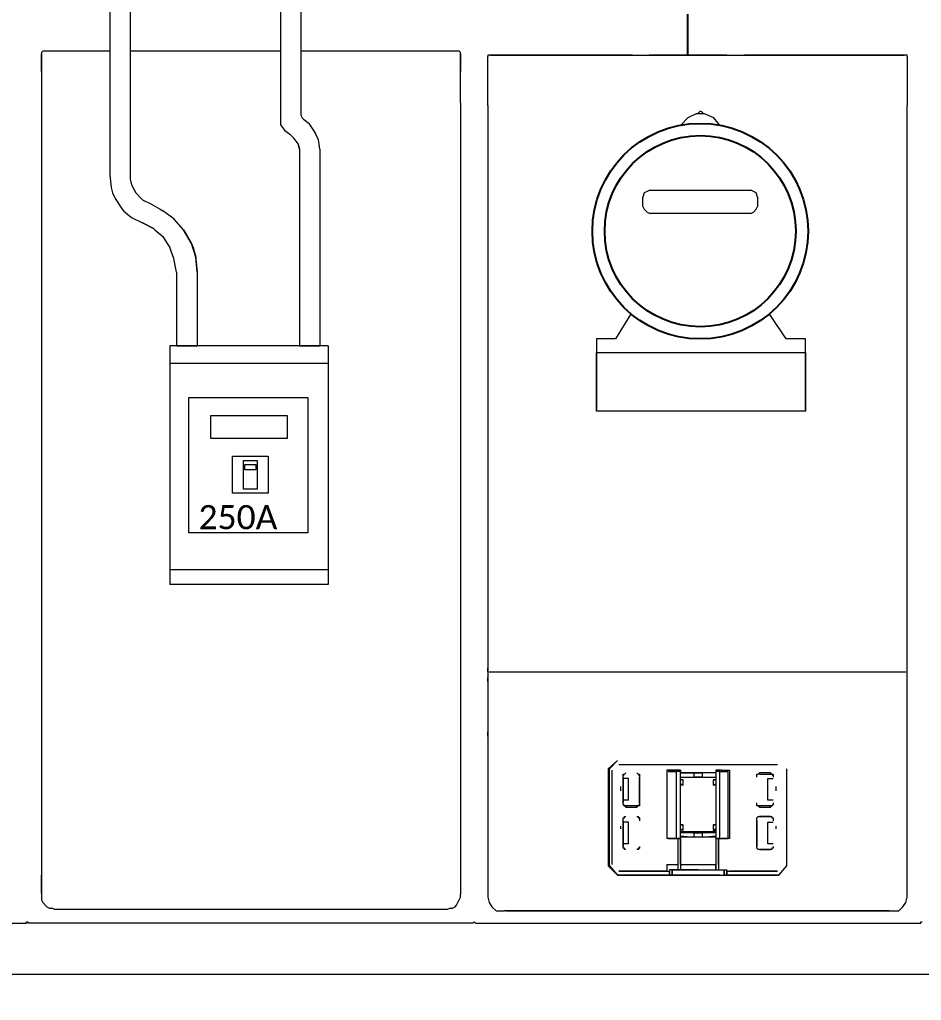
# Model space of a CAD drawing. Extents: x 0 to 11638, y -6007 to 0.
# Drawn here: x 9769.792 to 9770.316, y -3545.515 to -3544.944 of the extents above; entities that cross this region are included whole.
import ezdxf

# ---------------------------------------------------------------- set-up
doc = ezdxf.new("R2010")
doc.units = 0
doc.layers.get('0').update_dxf_attribs({"linetype": 'CONTINUOUS'})
doc.layers.add('LAYER 1', color=7, linetype='CONTINUOUS', lineweight=20)
doc.styles.add('Calibri', font='calibri.ttf')

msp = doc.modelspace()

# ---------------------------------------------------------------- linework, layer by layer
at = {"lineweight": -2}
msp.add_line((9770.18044, -3544.96487), (9770.18044, -3544.94105), dxfattribs=at)
for radius in [0.06274, 0.05559]:
    msp.add_circle((9770.18761, -3545.06732), radius)
at = {"layer": 'LAYER 1', "color": 7}
for p, q in [((9769.84412, -3544.87434), (9769.84412, -3545.03476)), ((9769.84412, -3544.87434), (9769.84412, -3545.01967)), ((9769.85604, -3544.87434), (9769.85604, -3545.03476)), ((9769.85604, -3544.87434), (9769.85604, -3545.01967)), ((9769.94339, -3544.87434), (9769.94339, -3545.0022)), ((9769.94339, -3544.87434), (9769.94339, -3544.99982)), ((9769.95531, -3544.87434), (9769.95531, -3544.99982)), ((9769.95531, -3544.87434), (9769.95531, -3544.99982)), ((9769.80521, -3544.96249), (9769.80441, -3544.96329)), ((9769.80441, -3544.96329), (9769.80441, -3544.96408)), ((9769.84412, -3544.96249), (9769.80521, -3544.96249)), ((9769.84412, -3544.96249), (9769.80521, -3544.96249)), ((9769.89813, -3544.96249), (9769.85604, -3544.96249)), ((9769.89813, -3544.96249), (9769.85604, -3544.96249)), ((9769.94339, -3544.96249), (9769.85604, -3544.96249)), ((9769.94339, -3544.96249), (9769.91004, -3544.96249)), ((9770.04742, -3544.96249), (9769.95531, -3544.96249)), ((9770.04742, -3544.96249), (9769.95531, -3544.96249)), ((9770.04822, -3544.96329), (9770.04742, -3544.96249)), ((9770.04822, -3544.96408), (9770.04822, -3544.96329)), ((9769.80441, -3544.96487), (9769.80441, -3544.96408)), ((9769.80441, -3544.96408), (9769.80441, -3544.99267)), ((9769.80441, -3544.96408), (9769.80441, -3544.96487)), ((9769.80441, -3544.9744), (9769.80441, -3544.96487)), ((9770.04822, -3544.96408), (9770.04822, -3544.96487)), ((9770.04822, -3544.99267), (9770.04822, -3544.96408)), ((9770.04822, -3544.96487), (9770.04822, -3544.9744)), ((9770.06569, -3544.96487), (9770.0641, -3544.96487)), ((9770.0641, -3544.96487), (9770.0641, -3544.96567)), ((9770.0641, -3544.99426), (9770.0641, -3544.96567)), ((9770.14828, -3544.96487), (9770.06489, -3544.96487)), ((9770.06569, -3544.96487), (9770.15781, -3544.96487)), ((9770.06569, -3544.96487), (9770.30631, -3544.96487)), ((9770.14828, -3544.96487), (9770.15781, -3544.96487)), ((9770.20308, -3544.96487), (9770.15781, -3544.96487)), ((9770.20308, -3544.96487), (9770.2134, -3544.96487)), ((9770.20308, -3544.96487), (9770.30631, -3544.96487)), ((9770.30711, -3544.96487), (9770.2134, -3544.96487)), ((9770.3079, -3544.96487), (9770.30631, -3544.96487)), ((9770.3079, -3544.96567), (9770.3079, -3544.96487)), ((9770.3079, -3544.96567), (9770.3079, -3544.99426)), ((9769.80441, -3544.99267), (9769.80441, -3545.45644)), ((9770.04822, -3544.99267), (9770.04822, -3545.45327)), ((9770.0641, -3544.99426), (9770.0641, -3545.45327)), ((9770.18681, -3544.99823), (9770.18602, -3544.99902)), ((9770.18681, -3544.99823), (9770.18602, -3544.99902)), ((9770.18761, -3544.99743), (9770.18681, -3544.99823)), ((9770.18761, -3544.99743), (9770.18681, -3544.99823)), ((9770.1892, -3544.99823), (9770.18761, -3544.99743)), ((9770.1892, -3544.99823), (9770.18761, -3544.99743)), ((9770.1892, -3544.99902), (9770.1892, -3544.99823)), ((9770.1892, -3544.99902), (9770.1892, -3544.99823)), ((9770.3079, -3545.45327), (9770.3079, -3544.99426)), ((9769.94339, -3544.99982), (9769.94339, -3545.00061)), ((9769.94339, -3545.00061), (9769.94339, -3545.0014)), ((9769.94339, -3545.0014), (9769.94339, -3545.0022)), ((9769.94339, -3545.0022), (9769.94339, -3545.00537)), ((9769.94339, -3545.0022), (9769.94339, -3545.00458)), ((9769.95531, -3544.99982), (9769.95609, -3545.0014)), ((9769.95609, -3545.0014), (9769.95689, -3545.0022)), ((9769.95689, -3545.0022), (9769.96007, -3545.00458)), ((9770.18046, -3545.00141), (9770.17649, -3545.00538)), ((9770.18523, -3544.99902), (9770.18046, -3545.00141)), ((9770.18999, -3544.99902), (9770.18523, -3544.99902)), ((9770.19555, -3545.00141), (9770.18999, -3544.99902)), ((9770.19873, -3545.00538), (9770.19555, -3545.00141)), ((9769.94339, -3545.00458), (9769.94339, -3545.00537)), ((9769.94339, -3545.00537), (9769.94577, -3545.00855)), ((9769.94339, -3545.00537), (9769.94577, -3545.00855)), ((9769.94577, -3545.00855), (9769.94895, -3545.01093)), ((9769.96324, -3545.00934), (9769.96007, -3545.00458)), ((9769.96563, -3545.01411), (9769.96324, -3545.00934)), ((9769.96324, -3545.00934), (9769.96404, -3545.01093)), ((9769.95133, -3545.01332), (9769.94895, -3545.01093)), ((9769.94895, -3545.01093), (9769.95133, -3545.01332)), ((9769.95371, -3545.01649), (9769.95133, -3545.01332)), ((9769.96642, -3545.01967), (9769.96563, -3545.01411)), ((9769.84412, -3545.01967), (9769.84412, -3545.02205)), ((9769.85604, -3545.01967), (9769.85604, -3545.02205)), ((9769.95451, -3545.01967), (9769.95371, -3545.01649)), ((9769.95371, -3545.01649), (9769.95451, -3545.01967)), ((9769.95451, -3545.01967), (9769.95451, -3545.13402)), ((9769.95451, -3545.01967), (9769.95451, -3545.13402)), ((9769.96642, -3545.01967), (9769.96642, -3545.13402)), ((9769.96642, -3545.01967), (9769.96642, -3545.13402)), ((9769.84412, -3545.02205), (9769.84412, -3545.02523)), ((9769.84412, -3545.02523), (9769.84412, -3545.02682)), ((9769.85604, -3545.02205), (9769.85604, -3545.02523)), ((9769.85604, -3545.02523), (9769.85604, -3545.02682)), ((9769.84412, -3545.02682), (9769.84412, -3545.03079)), ((9769.84412, -3545.03079), (9769.84412, -3545.03317)), ((9769.85604, -3545.02682), (9769.85604, -3545.03079)), ((9769.85604, -3545.03079), (9769.85604, -3545.03317)), ((9769.84412, -3545.03317), (9769.84412, -3545.03476)), ((9769.84412, -3545.03476), (9769.84492, -3545.0419)), ((9769.85604, -3545.03317), (9769.85604, -3545.03476)), ((9769.85604, -3545.03476), (9769.85604, -3545.03555)), ((9769.85604, -3545.03555), (9769.85604, -3545.03714)), ((9769.85604, -3545.03714), (9769.85683, -3545.04032)), ((9769.84492, -3545.0419), (9769.84571, -3545.04508)), ((9769.85683, -3545.04032), (9769.85921, -3545.04508)), ((9769.85683, -3545.04032), (9769.85763, -3545.0419)), ((9769.85763, -3545.0419), (9769.85921, -3545.04508)), ((9770.15822, -3545.04349), (9770.15664, -3545.04429)), ((9770.15822, -3545.04349), (9770.21699, -3545.04349)), ((9770.21858, -3545.04429), (9770.21699, -3545.04349)), ((9769.84571, -3545.04508), (9769.8473, -3545.04826)), ((9769.8473, -3545.04826), (9769.85127, -3545.05461)), ((9769.85921, -3545.04508), (9769.86239, -3545.04826)), ((9769.86239, -3545.04826), (9769.86319, -3545.04905)), ((9769.86319, -3545.04905), (9769.86795, -3545.05143)), ((9770.15505, -3545.04508), (9770.15425, -3545.04746)), ((9770.15425, -3545.05302), (9770.15425, -3545.04746)), ((9770.15664, -3545.04429), (9770.15505, -3545.04508)), ((9770.22017, -3545.04508), (9770.21858, -3545.04429)), ((9770.22096, -3545.04746), (9770.22017, -3545.04508)), ((9770.22096, -3545.04746), (9770.22096, -3545.05302)), ((9769.85127, -3545.05461), (9769.85206, -3545.0554)), ((9769.86795, -3545.05143), (9769.87351, -3545.05461)), ((9769.87351, -3545.05461), (9769.87509, -3545.0554)), ((9770.15425, -3545.05302), (9770.15505, -3545.05461)), ((9770.15505, -3545.05461), (9770.15664, -3545.0562)), ((9770.21858, -3545.0562), (9770.22017, -3545.05461)), ((9770.22017, -3545.05461), (9770.22096, -3545.05302)), ((9769.85206, -3545.0554), (9769.85683, -3545.05938)), ((9769.85683, -3545.05938), (9769.86319, -3545.06255)), ((9769.88145, -3545.06017), (9769.87509, -3545.0554)), ((9769.88701, -3545.06652), (9769.88145, -3545.06017)), ((9770.15664, -3545.0562), (9770.15822, -3545.05699)), ((9770.21699, -3545.05699), (9770.15822, -3545.05699)), ((9770.21699, -3545.05699), (9770.21858, -3545.0562)), ((9769.86953, -3545.06573), (9769.86319, -3545.06255)), ((9769.86319, -3545.06255), (9769.86953, -3545.06573)), ((9769.86953, -3545.06573), (9769.87033, -3545.06652)), ((9769.87033, -3545.06652), (9769.87509, -3545.07049)), ((9769.89177, -3545.07446), (9769.88701, -3545.06652)), ((9769.88701, -3545.06652), (9769.88939, -3545.07049)), ((9769.87509, -3545.07049), (9769.87748, -3545.07446)), ((9769.88939, -3545.07049), (9769.89177, -3545.07446)), ((9769.87748, -3545.07446), (9769.87907, -3545.07685)), ((9769.88145, -3545.0832), (9769.87907, -3545.07685)), ((9769.89415, -3545.08241), (9769.89177, -3545.07446)), ((9769.89177, -3545.07446), (9769.89257, -3545.07685)), ((9769.89257, -3545.07685), (9769.89415, -3545.08241)), ((9769.88303, -3545.09114), (9769.88145, -3545.0832)), ((9769.89495, -3545.09114), (9769.89415, -3545.08241)), ((9769.89415, -3545.08241), (9769.89415, -3545.0832)), ((9769.89415, -3545.0832), (9769.89495, -3545.09114)), ((9769.88303, -3545.09114), (9769.88303, -3545.13402)), ((9769.88303, -3545.09114), (9769.88303, -3545.13402)), ((9769.89495, -3545.09114), (9769.89495, -3545.13402)), ((9769.89495, -3545.09114), (9769.89495, -3545.13402)), ((9770.14711, -3545.11576), (9770.13837, -3545.13005)), ((9770.23764, -3545.13005), (9770.22811, -3545.11576)), ((9769.87907, -3545.13402), (9769.87907, -3545.273)), ((9769.97119, -3545.13402), (9769.87907, -3545.13402)), ((9769.88701, -3545.13402), (9769.87907, -3545.13402)), ((9769.89495, -3545.13402), (9769.88303, -3545.13402)), ((9769.88303, -3545.13402), (9769.89495, -3545.13402)), ((9769.95054, -3545.13402), (9769.93306, -3545.13402)), ((9769.95451, -3545.13402), (9769.96642, -3545.13402)), ((9769.95451, -3545.13402), (9769.96642, -3545.13402)), ((9769.97119, -3545.13402), (9769.96563, -3545.13402)), ((9769.97119, -3545.13402), (9769.97119, -3545.273)), ((9770.13837, -3545.13005), (9770.12725, -3545.13005)), ((9770.12725, -3545.13005), (9770.12725, -3545.17214)), ((9770.24876, -3545.13005), (9770.23764, -3545.13005)), ((9770.24876, -3545.17214), (9770.24876, -3545.13005)), ((9770.12725, -3545.138), (9770.24876, -3545.138)), ((9770.12725, -3545.17214), (9770.12725, -3545.138)), ((9770.24876, -3545.138), (9770.24876, -3545.17214)), ((9769.97119, -3545.14435), (9769.87907, -3545.14435)), ((9769.89018, -3545.1642), (9769.95927, -3545.1642)), ((9769.89018, -3545.24282), (9769.89018, -3545.1642)), ((9769.95927, -3545.1642), (9769.95927, -3545.24282)), ((9769.90289, -3545.17452), (9769.94736, -3545.17452)), ((9769.90289, -3545.18802), (9769.90289, -3545.17452)), ((9769.94736, -3545.17452), (9769.94736, -3545.18802)), ((9770.24876, -3545.17214), (9770.12725, -3545.17214)), ((9769.94736, -3545.18802), (9769.90289, -3545.18802)), ((9769.9156, -3545.19835), (9769.93624, -3545.19835)), ((9769.9156, -3545.21979), (9769.9156, -3545.19835)), ((9769.92195, -3545.20073), (9769.92989, -3545.20073)), ((9769.92195, -3545.21741), (9769.92195, -3545.20073)), ((9769.92274, -3545.20311), (9769.9291, -3545.20311)), ((9769.92274, -3545.20629), (9769.92274, -3545.20311)), ((9769.9291, -3545.20311), (9769.9291, -3545.20629)), ((9769.92989, -3545.20073), (9769.92989, -3545.21741)), ((9769.93624, -3545.19835), (9769.93624, -3545.21979)), ((9769.9291, -3545.20629), (9769.92274, -3545.20629)), ((9769.93624, -3545.21979), (9769.9156, -3545.21979)), ((9769.92989, -3545.21741), (9769.92195, -3545.21741)), ((9769.95927, -3545.24282), (9769.89018, -3545.24282)), ((9769.87907, -3545.26426), (9769.97119, -3545.26426)), ((9769.97119, -3545.273), (9769.87907, -3545.273)), ((9769.88701, -3545.273), (9769.87907, -3545.273)), ((9769.95054, -3545.273), (9769.93306, -3545.273)), ((9769.97119, -3545.273), (9769.96563, -3545.273)), ((9770.0641, -3545.32223), (9770.0641, -3545.32144)), ((9770.0641, -3545.32382), (9770.0641, -3545.32223)), ((9770.3079, -3545.32223), (9770.3079, -3545.32144)), ((9770.3079, -3545.32382), (9770.3079, -3545.32223)), ((9770.0641, -3545.32779), (9770.0641, -3545.327)), ((9770.0641, -3545.32938), (9770.0641, -3545.32779)), ((9770.3079, -3545.32779), (9770.3079, -3545.327)), ((9770.3079, -3545.32938), (9770.3079, -3545.32779)), ((9770.0641, -3545.36035), (9770.0641, -3545.35876)), ((9770.0641, -3545.36115), (9770.0641, -3545.36035)), ((9770.3079, -3545.36035), (9770.3079, -3545.35876)), ((9770.3079, -3545.36115), (9770.3079, -3545.36035)), ((9770.13399, -3545.38021), (9770.13955, -3545.37544)), ((9770.13478, -3545.38021), (9770.13399, -3545.38021)), ((9770.13399, -3545.38021), (9770.13399, -3545.43659)), ((9770.13955, -3545.37544), (9770.13478, -3545.38021)), ((9770.13478, -3545.43659), (9770.13478, -3545.38021)), ((9770.23246, -3545.37782), (9770.14034, -3545.37782)), ((9770.23246, -3545.37782), (9770.14034, -3545.37782)), ((9770.23801, -3545.43659), (9770.23801, -3545.38021)), ((9770.23801, -3545.43659), (9770.23801, -3545.38021)), ((9770.13637, -3545.43579), (9770.13637, -3545.381)), ((9770.14272, -3545.38497), (9770.14272, -3545.38338)), ((9770.14272, -3545.38338), (9770.14351, -3545.38338)), ((9770.14272, -3545.38418), (9770.14351, -3545.38338)), ((9770.14272, -3545.38497), (9770.14272, -3545.38418)), ((9770.14272, -3545.38497), (9770.14272, -3545.40006)), ((9770.14272, -3545.40006), (9770.14272, -3545.38497)), ((9770.14589, -3545.38576), (9770.14272, -3545.38576)), ((9770.14351, -3545.38338), (9770.14431, -3545.38259)), ((9770.14351, -3545.38338), (9770.14431, -3545.38259)), ((9770.14589, -3545.39847), (9770.14589, -3545.38576)), ((9770.15066, -3545.38259), (9770.15145, -3545.38338)), ((9770.15066, -3545.38259), (9770.15145, -3545.38338)), ((9770.15145, -3545.38338), (9770.15225, -3545.38338)), ((9770.15145, -3545.38338), (9770.15225, -3545.38418)), ((9770.15225, -3545.38338), (9770.15225, -3545.38497)), ((9770.15225, -3545.38418), (9770.15225, -3545.38497)), ((9770.15225, -3545.40006), (9770.15225, -3545.38497)), ((9770.15225, -3545.38497), (9770.15225, -3545.40006)), ((9770.1729, -3545.381), (9770.16814, -3545.381)), ((9770.16814, -3545.381), (9770.16814, -3545.42071)), ((9770.1729, -3545.38179), (9770.16893, -3545.38179)), ((9770.16893, -3545.38179), (9770.1737, -3545.38179)), ((9770.1729, -3545.381), (9770.1729, -3545.38179)), ((9770.17608, -3545.381), (9770.1729, -3545.381)), ((9770.17608, -3545.38179), (9770.1737, -3545.38179)), ((9770.1737, -3545.38179), (9770.1737, -3545.42071)), ((9770.17608, -3545.38179), (9770.17608, -3545.381)), ((9770.17608, -3545.381), (9770.17608, -3545.38259)), ((9770.17608, -3545.38894), (9770.17608, -3545.38179)), ((9770.19672, -3545.38259), (9770.17608, -3545.38259)), ((9770.17608, -3545.38259), (9770.18878, -3545.38259)), ((9770.17608, -3545.38656), (9770.17608, -3545.38497)), ((9770.17608, -3545.38497), (9770.18402, -3545.38497)), ((9770.17608, -3545.38497), (9770.19672, -3545.38497)), ((9770.18402, -3545.38497), (9770.18402, -3545.38259)), ((9770.18878, -3545.38497), (9770.18402, -3545.38497)), ((9770.19672, -3545.38259), (9770.18878, -3545.38259)), ((9770.18878, -3545.38259), (9770.18878, -3545.38497)), ((9770.18878, -3545.38497), (9770.19672, -3545.38497)), ((9770.1999, -3545.381), (9770.19672, -3545.381)), ((9770.19672, -3545.381), (9770.19672, -3545.38179)), ((9770.19672, -3545.381), (9770.19672, -3545.38259)), ((9770.1991, -3545.38179), (9770.19672, -3545.38179)), ((9770.19672, -3545.38179), (9770.19672, -3545.42071)), ((9770.19672, -3545.38497), (9770.19672, -3545.38656)), ((9770.1991, -3545.42071), (9770.1991, -3545.38179)), ((9770.1991, -3545.38179), (9770.20387, -3545.38179)), ((9770.1999, -3545.38179), (9770.1999, -3545.381)), ((9770.1999, -3545.381), (9770.20466, -3545.381)), ((9770.20387, -3545.38179), (9770.1999, -3545.38179)), ((9770.20387, -3545.42071), (9770.20387, -3545.38179)), ((9770.20387, -3545.42071), (9770.20387, -3545.38179)), ((9770.20466, -3545.381), (9770.20466, -3545.42071)), ((9770.22055, -3545.38497), (9770.22055, -3545.38338)), ((9770.22055, -3545.38338), (9770.22134, -3545.38338)), ((9770.22055, -3545.38497), (9770.22055, -3545.38338)), ((9770.22055, -3545.38338), (9770.22134, -3545.38338)), ((9770.22134, -3545.38338), (9770.22213, -3545.38259)), ((9770.22134, -3545.38338), (9770.22213, -3545.38259)), ((9770.22849, -3545.38259), (9770.22213, -3545.38259)), ((9770.22213, -3545.38259), (9770.22213, -3545.38338)), ((9770.22213, -3545.38338), (9770.22849, -3545.38338)), ((9770.2269, -3545.39847), (9770.2269, -3545.38576)), ((9770.2269, -3545.38576), (9770.23007, -3545.38576)), ((9770.22849, -3545.38338), (9770.22849, -3545.38259)), ((9770.22849, -3545.38259), (9770.22928, -3545.38338)), ((9770.22849, -3545.38259), (9770.22849, -3545.38338)), ((9770.22849, -3545.38338), (9770.22928, -3545.38338)), ((9770.22928, -3545.38338), (9770.23007, -3545.38338)), ((9770.22928, -3545.38338), (9770.23007, -3545.38418)), ((9770.23007, -3545.38338), (9770.23007, -3545.38497)), ((9770.23007, -3545.38418), (9770.23007, -3545.38497)), ((9770.14113, -3545.39053), (9770.14113, -3545.39291)), ((9770.17766, -3545.38656), (9770.17608, -3545.38656)), ((9770.17608, -3545.38656), (9770.17766, -3545.38656)), ((9770.17608, -3545.42071), (9770.17608, -3545.38894)), ((9770.17766, -3545.38974), (9770.17608, -3545.38894)), ((9770.17608, -3545.38974), (9770.17608, -3545.38894)), ((9770.17608, -3545.41277), (9770.17608, -3545.38974)), ((9770.17766, -3545.38974), (9770.17608, -3545.38974)), ((9770.17766, -3545.38974), (9770.17766, -3545.38656)), ((9770.19672, -3545.38656), (9770.19514, -3545.38656)), ((9770.19514, -3545.38656), (9770.19514, -3545.38974)), ((9770.19514, -3545.38656), (9770.19672, -3545.38656)), ((9770.19514, -3545.38974), (9770.19672, -3545.38894)), ((9770.19672, -3545.38974), (9770.19514, -3545.38974)), ((9770.19672, -3545.38894), (9770.19672, -3545.41277)), ((9770.23167, -3545.39053), (9770.23167, -3545.39291)), ((9770.14589, -3545.39847), (9770.14272, -3545.39847)), ((9770.14272, -3545.40085), (9770.14272, -3545.40006)), ((9770.14272, -3545.40085), (9770.14272, -3545.40006)), ((9770.14431, -3545.40244), (9770.14272, -3545.40085)), ((9770.14351, -3545.40165), (9770.14272, -3545.40085)), ((9770.14431, -3545.40165), (9770.14351, -3545.40165)), ((9770.14431, -3545.40165), (9770.14431, -3545.40244)), ((9770.15066, -3545.40165), (9770.14431, -3545.40165)), ((9770.14431, -3545.40244), (9770.15066, -3545.40244)), ((9770.15145, -3545.40165), (9770.15066, -3545.40244)), ((9770.15066, -3545.40244), (9770.15066, -3545.40165)), ((9770.15145, -3545.40165), (9770.15066, -3545.40165)), ((9770.15225, -3545.40085), (9770.15145, -3545.40165)), ((9770.15225, -3545.40165), (9770.15145, -3545.40165)), ((9770.15225, -3545.40006), (9770.15225, -3545.40165)), ((9770.15225, -3545.40006), (9770.15225, -3545.40085)), ((9770.22055, -3545.40165), (9770.22055, -3545.40006)), ((9770.22055, -3545.40165), (9770.22055, -3545.40006)), ((9770.22134, -3545.40165), (9770.22055, -3545.40165)), ((9770.22213, -3545.40165), (9770.22055, -3545.40165)), ((9770.22213, -3545.40244), (9770.22134, -3545.40165)), ((9770.22849, -3545.40165), (9770.22213, -3545.40165)), ((9770.22213, -3545.40165), (9770.22213, -3545.40244)), ((9770.22213, -3545.40244), (9770.22849, -3545.40244)), ((9770.23007, -3545.39847), (9770.2269, -3545.39847)), ((9770.22849, -3545.40244), (9770.22849, -3545.40165)), ((9770.22928, -3545.40165), (9770.22849, -3545.40244)), ((9770.22928, -3545.40165), (9770.22849, -3545.40165)), ((9770.23007, -3545.40085), (9770.22928, -3545.40165)), ((9770.23007, -3545.40085), (9770.22928, -3545.40165)), ((9770.23007, -3545.40006), (9770.23007, -3545.40085)), ((9770.23007, -3545.40006), (9770.23007, -3545.40085)), ((9770.14272, -3545.41038), (9770.14272, -3545.40879)), ((9770.14272, -3545.40879), (9770.14351, -3545.40879)), ((9770.14272, -3545.41038), (9770.14272, -3545.40879)), ((9770.14272, -3545.40879), (9770.14351, -3545.40879)), ((9770.14351, -3545.40879), (9770.14351, -3545.408)), ((9770.14351, -3545.408), (9770.14431, -3545.408)), ((9770.14351, -3545.40879), (9770.14351, -3545.408)), ((9770.14351, -3545.408), (9770.14431, -3545.408)), ((9770.15066, -3545.408), (9770.15145, -3545.408)), ((9770.15066, -3545.408), (9770.15145, -3545.408)), ((9770.15145, -3545.408), (9770.15225, -3545.40879)), ((9770.15145, -3545.408), (9770.15145, -3545.40879)), ((9770.15145, -3545.40879), (9770.15225, -3545.40879)), ((9770.15225, -3545.40879), (9770.15225, -3545.41038)), ((9770.15225, -3545.40879), (9770.15225, -3545.41038)), ((9770.22055, -3545.40879), (9770.22134, -3545.408)), ((9770.22055, -3545.40879), (9770.22134, -3545.408)), ((9770.22055, -3545.41038), (9770.22055, -3545.40879)), ((9770.22055, -3545.41038), (9770.22055, -3545.40879)), ((9770.22134, -3545.408), (9770.22213, -3545.408)), ((9770.22134, -3545.408), (9770.22213, -3545.408)), ((9770.22849, -3545.408), (9770.22213, -3545.408)), ((9770.22213, -3545.408), (9770.22849, -3545.408)), ((9770.22849, -3545.408), (9770.22928, -3545.408)), ((9770.22849, -3545.408), (9770.22928, -3545.408)), ((9770.22928, -3545.408), (9770.22928, -3545.40879)), ((9770.22928, -3545.408), (9770.22928, -3545.40879)), ((9770.22928, -3545.40879), (9770.23007, -3545.40879)), ((9770.22928, -3545.40879), (9770.23007, -3545.40879)), ((9770.23007, -3545.40879), (9770.23007, -3545.41038)), ((9770.23007, -3545.40879), (9770.23007, -3545.41038)), ((9770.14113, -3545.41356), (9770.14113, -3545.41515)), ((9770.14272, -3545.41038), (9770.14272, -3545.42547)), ((9770.14272, -3545.42547), (9770.14272, -3545.41038)), ((9770.14589, -3545.41118), (9770.14272, -3545.41118)), ((9770.14589, -3545.42388), (9770.14589, -3545.41118)), ((9770.17766, -3545.41277), (9770.17608, -3545.41277)), ((9770.17608, -3545.41277), (9770.17766, -3545.41277)), ((9770.17766, -3545.41594), (9770.17766, -3545.41277)), ((9770.19672, -3545.41277), (9770.19514, -3545.41277)), ((9770.19514, -3545.41277), (9770.19514, -3545.41594)), ((9770.19514, -3545.41277), (9770.19672, -3545.41277)), ((9770.22055, -3545.41038), (9770.22055, -3545.42547)), ((9770.22055, -3545.42547), (9770.22055, -3545.41038)), ((9770.2269, -3545.42388), (9770.2269, -3545.41118)), ((9770.2269, -3545.41118), (9770.23007, -3545.41118)), ((9770.23167, -3545.41356), (9770.23167, -3545.41515)), ((9770.17608, -3545.41753), (9770.17608, -3545.41515)), ((9770.17608, -3545.41515), (9770.17766, -3545.41594)), ((9770.17766, -3545.41594), (9770.17608, -3545.41594)), ((9770.17608, -3545.41674), (9770.19672, -3545.41674)), ((9770.18402, -3545.41753), (9770.17608, -3545.41753)), ((9770.17608, -3545.41912), (9770.18402, -3545.41991)), ((9770.17608, -3545.43579), (9770.17608, -3545.41912)), ((9770.19672, -3545.41991), (9770.17608, -3545.41991)), ((9770.18402, -3545.41991), (9770.18402, -3545.41753)), ((9770.18402, -3545.41753), (9770.18878, -3545.41753)), ((9770.18878, -3545.41991), (9770.18402, -3545.41991)), ((9770.19672, -3545.41753), (9770.18878, -3545.41753)), ((9770.18878, -3545.41753), (9770.18878, -3545.41991)), ((9770.18878, -3545.41991), (9770.19672, -3545.41912)), ((9770.19672, -3545.41515), (9770.19514, -3545.41594)), ((9770.19514, -3545.41594), (9770.19672, -3545.41594)), ((9770.19672, -3545.41594), (9770.19672, -3545.41515)), ((9770.19672, -3545.41594), (9770.19672, -3545.41753)), ((9770.19672, -3545.41912), (9770.19672, -3545.43579)), ((9770.14589, -3545.42388), (9770.14272, -3545.42388)), ((9770.14272, -3545.42627), (9770.14272, -3545.42547)), ((9770.14272, -3545.42627), (9770.14272, -3545.42547)), ((9770.14351, -3545.42627), (9770.14272, -3545.42627)), ((9770.14351, -3545.42627), (9770.14272, -3545.42627)), ((9770.14351, -3545.42706), (9770.14351, -3545.42627)), ((9770.14351, -3545.42706), (9770.14351, -3545.42627)), ((9770.15225, -3545.42627), (9770.15145, -3545.42706)), ((9770.15225, -3545.42627), (9770.15145, -3545.42627)), ((9770.15145, -3545.42627), (9770.15145, -3545.42706)), ((9770.15225, -3545.42547), (9770.15225, -3545.42627)), ((9770.15225, -3545.42547), (9770.15225, -3545.42627)), ((9770.1729, -3545.42071), (9770.16814, -3545.42071)), ((9770.1737, -3545.42071), (9770.16893, -3545.42071)), ((9770.16893, -3545.42071), (9770.17448, -3545.42071)), ((9770.1737, -3545.42071), (9770.17608, -3545.42071)), ((9770.17608, -3545.42071), (9770.17448, -3545.42071)), ((9770.17448, -3545.42071), (9770.17448, -3545.43897)), ((9770.17608, -3545.42071), (9770.17608, -3545.43897)), ((9770.19672, -3545.42071), (9770.1991, -3545.42071)), ((9770.19831, -3545.42071), (9770.19672, -3545.42071)), ((9770.19672, -3545.42071), (9770.19672, -3545.43897)), ((9770.19831, -3545.42071), (9770.20387, -3545.42071)), ((9770.19831, -3545.43579), (9770.19831, -3545.42071)), ((9770.19831, -3545.42071), (9770.19831, -3545.43897)), ((9770.1991, -3545.42071), (9770.20387, -3545.42071)), ((9770.20466, -3545.42071), (9770.1999, -3545.42071)), ((9770.22055, -3545.42627), (9770.22055, -3545.42547)), ((9770.22055, -3545.42627), (9770.22055, -3545.42547)), ((9770.22134, -3545.42706), (9770.22055, -3545.42627)), ((9770.22134, -3545.42706), (9770.22055, -3545.42627)), ((9770.23007, -3545.42388), (9770.2269, -3545.42388)), ((9770.23007, -3545.42627), (9770.22928, -3545.42627)), ((9770.22928, -3545.42627), (9770.22928, -3545.42706)), ((9770.23007, -3545.42627), (9770.22928, -3545.42627)), ((9770.22928, -3545.42627), (9770.22928, -3545.42706)), ((9770.23007, -3545.42547), (9770.23007, -3545.42627)), ((9770.23007, -3545.42547), (9770.23007, -3545.42627)), ((9770.14431, -3545.42706), (9770.14351, -3545.42706)), ((9770.14431, -3545.42706), (9770.14351, -3545.42706)), ((9770.15145, -3545.42706), (9770.15066, -3545.42706)), ((9770.15145, -3545.42706), (9770.15066, -3545.42706)), ((9770.22213, -3545.42706), (9770.22134, -3545.42706)), ((9770.22213, -3545.42706), (9770.22134, -3545.42706)), ((9770.22213, -3545.42706), (9770.22849, -3545.42706)), ((9770.22849, -3545.42706), (9770.22213, -3545.42706)), ((9770.22928, -3545.42706), (9770.22849, -3545.42706)), ((9770.22928, -3545.42706), (9770.22849, -3545.42706)), ((9770.13399, -3545.43659), (9770.13478, -3545.43659)), ((9770.13399, -3545.43659), (9770.13955, -3545.44215)), ((9770.13478, -3545.43659), (9770.13955, -3545.44215)), ((9770.16814, -3545.43579), (9770.16814, -3545.43977)), ((9770.16814, -3545.43579), (9770.17448, -3545.43579)), ((9770.17448, -3545.43659), (9770.17448, -3545.43738)), ((9770.17448, -3545.43659), (9770.17448, -3545.43897)), ((9770.17448, -3545.43738), (9770.17448, -3545.43897)), ((9770.17608, -3545.43579), (9770.17608, -3545.43897)), ((9770.17608, -3545.43579), (9770.19672, -3545.43579)), ((9770.19672, -3545.43897), (9770.19672, -3545.43579)), ((9770.23325, -3545.44215), (9770.23801, -3545.43659)), ((9770.23325, -3545.44215), (9770.23801, -3545.43659)), ((9769.80441, -3545.45089), (9769.80441, -3545.44215)), ((9770.04822, -3545.44215), (9770.04822, -3545.45089)), ((9770.17131, -3545.44215), (9770.13955, -3545.44215)), ((9770.13955, -3545.44215), (9770.23325, -3545.44215)), ((9770.16814, -3545.43977), (9770.14034, -3545.43977)), ((9770.14034, -3545.43977), (9770.16972, -3545.43977)), ((9770.16814, -3545.43977), (9770.16972, -3545.43977)), ((9770.17448, -3545.43897), (9770.16972, -3545.43897)), ((9770.16972, -3545.43897), (9770.16972, -3545.44215)), ((9770.17131, -3545.43897), (9770.16972, -3545.43897)), ((9770.16972, -3545.44215), (9770.16972, -3545.43977)), ((9770.1991, -3545.44215), (9770.16972, -3545.44215)), ((9770.16972, -3545.44215), (9770.20308, -3545.44215)), ((9770.16972, -3545.44215), (9770.19037, -3545.44215)), ((9770.1864, -3545.43897), (9770.17131, -3545.43897)), ((9770.17131, -3545.43897), (9770.1999, -3545.43897)), ((9770.17131, -3545.43897), (9770.17131, -3545.44135)), ((9770.17131, -3545.43897), (9770.17131, -3545.44215)), ((9770.17448, -3545.43897), (9770.17131, -3545.43897)), ((9770.17131, -3545.44215), (9770.17131, -3545.43897)), ((9770.17131, -3545.44135), (9770.17131, -3545.44215)), ((9770.19037, -3545.44215), (9770.20308, -3545.44215)), ((9770.19831, -3545.43897), (9770.20308, -3545.43897)), ((9770.19831, -3545.43897), (9770.20148, -3545.43897)), ((9770.20148, -3545.43897), (9770.20148, -3545.44135)), ((9770.20148, -3545.43897), (9770.20148, -3545.44215)), ((9770.20148, -3545.43897), (9770.20308, -3545.43897)), ((9770.20148, -3545.44215), (9770.20148, -3545.43897)), ((9770.20148, -3545.44135), (9770.20148, -3545.44215)), ((9770.23325, -3545.44215), (9770.20148, -3545.44215)), ((9770.20308, -3545.43897), (9770.20308, -3545.44215)), ((9770.20308, -3545.43977), (9770.23246, -3545.43977)), ((9770.20308, -3545.44215), (9770.20308, -3545.43977)), ((9770.23246, -3545.43977), (9770.20466, -3545.43977)), ((9769.80441, -3545.45089), (9769.80441, -3545.45327)), ((9769.80441, -3545.45247), (9769.80441, -3545.45089)), ((9769.80441, -3545.45327), (9769.80441, -3545.45485)), ((9770.04822, -3545.45089), (9770.04822, -3545.45327)), ((9770.04822, -3545.45089), (9770.04822, -3545.45247)), ((9770.04822, -3545.45485), (9770.04822, -3545.45327)), ((9770.04822, -3545.45485), (9770.04822, -3545.45327)), ((9770.0641, -3545.45327), (9770.0641, -3545.45486)), ((9770.0641, -3545.45327), (9770.0641, -3545.45486)), ((9770.3079, -3545.45486), (9770.3079, -3545.45327)), ((9770.3079, -3545.45486), (9770.3079, -3545.45327)), ((9769.80441, -3545.45644), (9769.80521, -3545.45803)), ((9769.80521, -3545.45803), (9769.80759, -3545.46041)), ((9769.80521, -3545.45803), (9769.80759, -3545.46041)), ((9769.80759, -3545.46041), (9769.80918, -3545.46121)), ((9769.80759, -3545.46041), (9769.80918, -3545.46121)), ((9770.04345, -3545.46121), (9770.04504, -3545.46041)), ((9770.04345, -3545.46121), (9770.04504, -3545.46041)), ((9770.04504, -3545.46041), (9770.04583, -3545.45962)), ((9770.04504, -3545.46041), (9770.04583, -3545.45962)), ((9770.04583, -3545.45962), (9770.04663, -3545.45803)), ((9770.04583, -3545.45962), (9770.04663, -3545.45803)), ((9770.04663, -3545.45803), (9770.04822, -3545.45485)), ((9770.04663, -3545.45803), (9770.04822, -3545.45485)), ((9770.0641, -3545.45486), (9770.06489, -3545.45803)), ((9770.0641, -3545.45486), (9770.06489, -3545.45803)), ((9770.06489, -3545.45803), (9770.06648, -3545.46041)), ((9770.06489, -3545.45803), (9770.06648, -3545.46041)), ((9770.06648, -3545.46041), (9770.06887, -3545.4628)), ((9770.06648, -3545.46041), (9770.06887, -3545.4628)), ((9770.30313, -3545.4628), (9770.30552, -3545.46041)), ((9770.30313, -3545.4628), (9770.30552, -3545.46041)), ((9770.30552, -3545.46041), (9770.30711, -3545.45803)), ((9770.30552, -3545.46041), (9770.30711, -3545.45803)), ((9770.30711, -3545.45803), (9770.3079, -3545.45486)), ((9770.30711, -3545.45803), (9770.3079, -3545.45486)), ((9769.80918, -3545.46121), (9769.81077, -3545.46121)), ((9769.81077, -3545.46121), (9769.81236, -3545.462)), ((9770.04027, -3545.462), (9769.81236, -3545.462)), ((9770.04027, -3545.462), (9770.04186, -3545.46121)), ((9770.04186, -3545.46121), (9770.04345, -3545.46121)), ((9770.04187, -3545.46121), (9770.04345, -3545.46121)), ((9770.06887, -3545.4628), (9770.07363, -3545.4628)), ((9770.06887, -3545.4628), (9770.07204, -3545.4628)), ((9770.07204, -3545.4628), (9770.07363, -3545.4628)), ((9770.07443, -3545.4628), (9770.07363, -3545.4628)), ((9770.29758, -3545.4628), (9770.07443, -3545.4628)), ((9770.07443, -3545.4628), (9770.29758, -3545.4628)), ((9770.29758, -3545.4628), (9770.29837, -3545.4628)), ((9770.29837, -3545.4628), (9770.30313, -3545.4628)), ((9770.29837, -3545.4628), (9770.29996, -3545.4628)), ((9770.29996, -3545.4628), (9770.30313, -3545.4628)), ((9769.53679, -3545.46994), (9769.79568, -3545.46994)), ((9769.79568, -3545.46994), (9769.79568, -3545.46915)), ((9769.79568, -3545.46915), (9769.79647, -3545.46915)), ((9769.79647, -3545.46915), (9769.79647, -3545.46994)), ((9770.05536, -3545.46994), (9769.79647, -3545.46994)), ((9770.05536, -3545.46994), (9770.05616, -3545.46915)), ((9770.05616, -3545.46915), (9770.05695, -3545.46994)), ((9770.05695, -3545.46994), (9770.31584, -3545.46994)), ((9770.31584, -3545.46994), (9770.31584, -3545.46915)), ((9770.31584, -3545.46915), (9770.31663, -3545.46915)), ((9770.79745, -3545.49994), (9769.05438, -3545.49994))]:
    msp.add_line(p, q, dxfattribs=at)
at = {"layer": 'LAYER 1'}
for p, q in [((9769.84412, -3544.87434), (9769.84412, -3545.01967)), ((9769.85604, -3544.87434), (9769.85604, -3545.01967)), ((9769.94339, -3544.87434), (9769.94339, -3544.99982)), ((9769.95531, -3544.87434), (9769.95531, -3544.99982)), ((9769.94339, -3544.99982), (9769.94339, -3545.00061)), ((9769.94339, -3545.00061), (9769.94339, -3545.0014)), ((9769.94339, -3545.0014), (9769.94339, -3545.0022)), ((9769.94339, -3545.0022), (9769.94339, -3545.00458)), ((9769.95609, -3545.0014), (9769.95689, -3545.0022)), ((9769.95689, -3545.0022), (9769.96007, -3545.00458)), ((9769.94339, -3545.00458), (9769.94339, -3545.00537)), ((9769.94339, -3545.00537), (9769.94577, -3545.00855)), ((9769.96324, -3545.00934), (9769.96404, -3545.01093)), ((9769.94895, -3545.01093), (9769.95133, -3545.01332)), ((9769.84412, -3545.01967), (9769.84412, -3545.02205)), ((9769.85604, -3545.01967), (9769.85604, -3545.02205)), ((9769.95371, -3545.01649), (9769.95451, -3545.01967)), ((9769.95451, -3545.01967), (9769.95451, -3545.13402)), ((9769.96642, -3545.01967), (9769.96642, -3545.13402)), ((9769.84412, -3545.02205), (9769.84412, -3545.02523)), ((9769.84412, -3545.02523), (9769.84412, -3545.02682)), ((9769.85604, -3545.02205), (9769.85604, -3545.02523)), ((9769.85604, -3545.02523), (9769.85604, -3545.02682)), ((9769.84412, -3545.02682), (9769.84412, -3545.03079)), ((9769.84412, -3545.03079), (9769.84412, -3545.03317)), ((9769.85604, -3545.02682), (9769.85604, -3545.03079)), ((9769.85604, -3545.03079), (9769.85604, -3545.03317)), ((9769.84412, -3545.03317), (9769.84412, -3545.03476)), ((9769.85604, -3545.03317), (9769.85604, -3545.03476)), ((9769.85604, -3545.03476), (9769.85604, -3545.03555)), ((9769.85604, -3545.03555), (9769.85604, -3545.03714)), ((9769.85604, -3545.03714), (9769.85683, -3545.04032)), ((9769.84492, -3545.0419), (9769.84571, -3545.04508)), ((9769.85683, -3545.04032), (9769.85763, -3545.0419)), ((9769.85763, -3545.0419), (9769.85921, -3545.04508)), ((9769.84571, -3545.04508), (9769.8473, -3545.04826)), ((9769.85921, -3545.04508), (9769.86239, -3545.04826)), ((9769.86239, -3545.04826), (9769.86319, -3545.04905)), ((9769.86319, -3545.04905), (9769.86795, -3545.05143)), ((9769.85127, -3545.05461), (9769.85206, -3545.0554)), ((9769.86795, -3545.05143), (9769.87351, -3545.05461)), ((9769.87351, -3545.05461), (9769.87509, -3545.0554)), ((9769.85206, -3545.0554), (9769.85683, -3545.05938)), ((9769.86319, -3545.06255), (9769.86953, -3545.06573)), ((9769.86953, -3545.06573), (9769.87033, -3545.06652)), ((9769.87033, -3545.06652), (9769.87509, -3545.07049)), ((9769.88701, -3545.06652), (9769.88939, -3545.07049)), ((9769.87509, -3545.07049), (9769.87748, -3545.07446)), ((9769.88939, -3545.07049), (9769.89177, -3545.07446)), ((9769.87748, -3545.07446), (9769.87907, -3545.07685)), ((9769.89177, -3545.07446), (9769.89257, -3545.07685)), ((9769.89257, -3545.07685), (9769.89415, -3545.08241)), ((9769.89415, -3545.08241), (9769.89415, -3545.0832)), ((9769.89415, -3545.0832), (9769.89495, -3545.09114)), ((9769.88303, -3545.09114), (9769.88303, -3545.13402)), ((9769.89495, -3545.09114), (9769.89495, -3545.13402)), ((9769.88303, -3545.13402), (9769.89495, -3545.13402)), ((9769.88303, -3545.13402), (9769.89495, -3545.13402)), ((9769.95451, -3545.13402), (9769.96642, -3545.13402)), ((9769.95451, -3545.13402), (9769.96642, -3545.13402))]:
    msp.add_line(p, q, dxfattribs=at)
at = {"layer": 'LAYER 1', "color": 2}
msp.add_line((9770.06489, -3545.32382), (9770.30711, -3545.32382), dxfattribs=at)
msp.add_line((9770.06489, -3545.32382), (9770.30711, -3545.32382), dxfattribs=at)

# ---------------------------------------------------------------- texts
at = {"layer": 'LAYER 1', "color": 7, "insert": (9769.89578, -3545.2409), "char_height": 0.014019, "width": 0.0926976, "attachment_point": 7, "line_spacing_factor": 0.798, "style": 'Calibri'}
msp.add_mtext('250A', dxfattribs=at)

doc.saveas('drawing.dxf')
